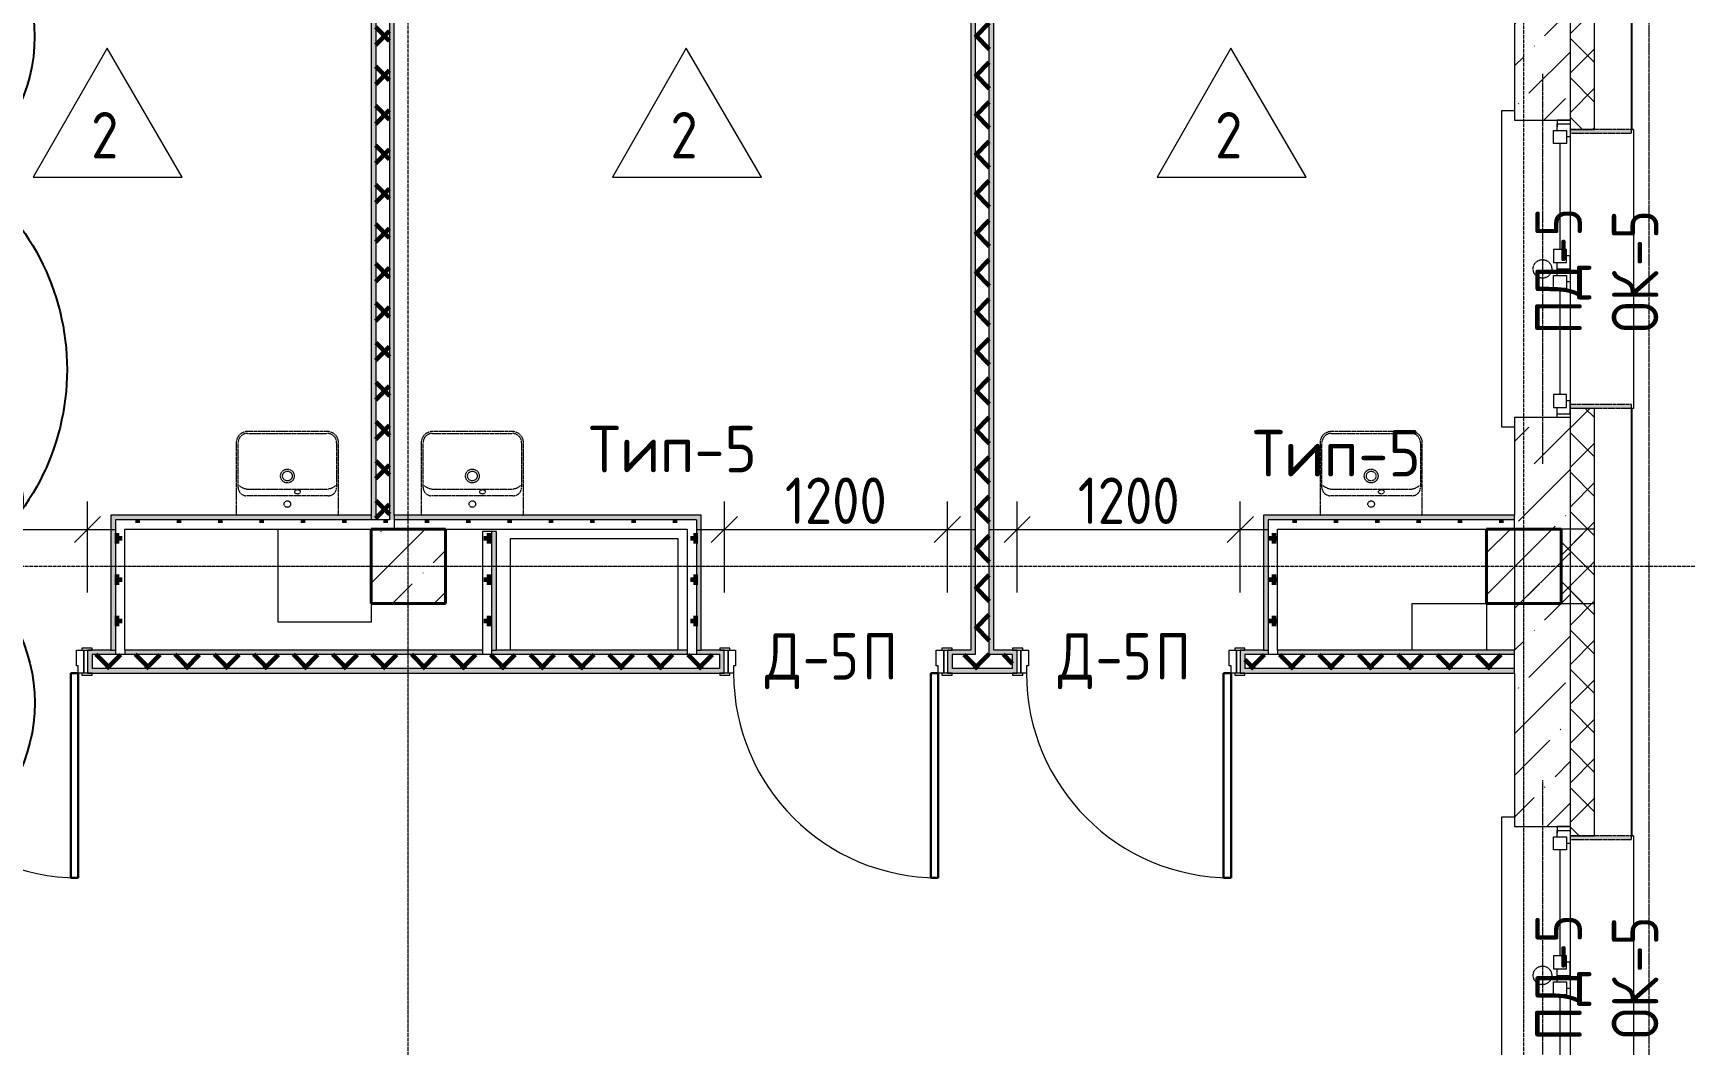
# Model space of a CAD drawing. Header units: millimetres. Extents: x -60946 to 138510, y -262288 to 24501.
# Drawn here: x 53592 to 62529, y -249482 to -244041 of the extents above; entities that cross this region are included whole.
import ezdxf

# ---------------------------------------------------------------- set-up
doc = ezdxf.new("R2010")
doc.units = ezdxf.units.MM
doc.linetypes.add('ADSK_Линия сетки', pattern=[25, 20, -2.5, 0, -2.5])
doc.linetypes.add('ADSK_Невидимые', pattern=[5, 3, -2])
for name, color, linetype, lineweight in [('2)Тип-2', 3, 'Continuous', 60), ('2)Тип-3', 7, 'Continuous', 60), ('2)Тип-5', 1, 'Continuous', 60), ('_ Окна', 7, 'Continuous', 18), ('Двери', 7, 'Continuous', 9), ('Марки дверей', 7, 'Continuous', 20), ('Марки окон', 7, 'Continuous', 20), ('Марки помещений', 7, 'Continuous', 20), ('Несущие колонны', 7, 'Continuous', 18), ('Обобщенные модели', 7, 'ADSK_Невидимые', 18), ('Окна', 7, 'Continuous', 9), ('Оси', 7, 'Continuous', 9), ('Панели витража', 7, 'Continuous', 9), ('Перекрытие', 7, 'Continuous', 18), ('Размеры', 7, 'Continuous', 9), ('Сантехника', 7, 'Continuous', 18), ('Стены внутренние', 7, 'Continuous', 18), ('Стены наружные', 7, 'Continuous', 18), ('Стены несущие', 7, 'Continuous', 30), ('Стены отделка', 7, 'Continuous', 30), ('Стены штриховка', 7, 'Continuous', 9)]:
    doc.layers.add(name, color=color, linetype=linetype, lineweight=lineweight)
doc.styles.add('GOST Common_2', font='', dxfattribs={"width": 0.9, "height": 250})
doc.styles.add('GOST Common_4', font='', dxfattribs={"height": 250})
doc.styles.get('GOST Common_2').set_extended_font_data('GOST Common')
doc.styles.get('GOST Common_4').set_extended_font_data('GOST Common')
doc.dimstyles.new('ADSK_Основной_2_5_мм', dxfattribs={"dimscale": 304.8, "dimtxt": 251.428749, "dimasz": 0.463911, "dimexe": 0.492126, "dimexo": 0.984252, "dimgap": 0.098425, "dimtad": 1, "dimrnd": 0.01, "dimdsep": 46, "dimtxsty": 'GOST Common_2', "dimblk1": 'OBLIQUE', "dimblk2": 'OBLIQUE', "dimsah": 1, "dimcen": 0.09, "dimdle": 0.492126, "dimazin": 2, "dimtfac": 1, "dimtdec": 4, "dimtix": 1, "dimtmove": 0, "dimatfit": 3, "dimfxl": 1, "dimtvp": 1, "dimtolj": 1, "dimtzin": 0, "dimlwd": 20, "dimlwe": 20, "dimarcsym": 2})
pattern_1 = [(45, (9.36, -250313.7), (-224.5064, 224.5064), []), (45, (233.87, -250313.7), (-224.5064, 224.5064), [396.875, -79.375, 3.353, -76.022])]
pattern_2 = [(45, (9.36, -250313.7), (-106.066, 106.066), []), (135, (9.36, -250313.7), (-106.066, -106.066), [])]
pattern_3 = [(0, (9.36, -250313.7), (111.125, 111.125), [55.562, -166.687]), (90, (37.14, -250341.49), (-111.125, 111.125), [55.562, -166.687])]

# ---------------------------------------------------------------- blocks, each defined once
blk = doc.blocks.new('ADSK_КолоннаЖБ_Прямоугольная - 400x400 мм-1807143-Маркировочный 5-й')
at = {"layer": 'Несущие колонны', "lineweight": 40}
for p, q in [((-200, 200), (200, 200)), ((-200, -200), (-200, 200)), ((200, 200), (200, -200)), ((200, -200), (-200, -200))]:
    blk.add_line(p, q, dxfattribs=at)
blk = doc.blocks.new('ОКНО L03 _2СТ_RS - ОК-5_1600х2000h-3556615-Маркировочный 5-й')
at = {"layer": '_ Окна'}
for p, q in [((-838.1, 149), (-838.1, 79)), ((-838.1, 149), (-833.1, 149)), ((-818.1, 149), (-748.1, 149)), ((-818.1, 79), (-818.1, 149)), ((-783.1, 59), (-783.1, 129)), ((-783.1, 129), (-713.1, 129)), ((-748.1, 149), (-748.1, 129)), ((-713.1, 129), (-713.1, 59)), ((-713.1, 94), (-143.1, 94)), ((-143.1, 129), (-143.1, 59)), ((-73.1, 129), (-143.1, 129)), ((-108.1, 149), (-108.1, 129)), ((-38.1, 149), (-108.1, 149)), ((-73.1, 59), (-73.1, 129)), ((-38.1, 79), (-38.1, 149)), ((-38.1, 149), (31.9, 149)), ((-38.1, 79), (-38.1, 149)), ((-3.1, 59), (-3.1, 129)), ((-3.1, 129), (66.9, 129)), ((31.9, 149), (31.9, 129)), ((66.9, 129), (66.9, 59)), ((66.9, 94), (636.9, 94)), ((636.9, 129), (636.9, 59)), ((706.9, 129), (636.9, 129)), ((671.9, 149), (671.9, 129)), ((741.9, 149), (671.9, 149)), ((706.9, 59), (706.9, 129)), ((741.9, 79), (741.9, 149)), ((761.9, 149), (756.9, 149)), ((761.9, 149), (761.9, 79)), ((-838.1, 79), (-803.1, 79)), ((-783.1, 79), (-818.1, 79)), ((-713.1, 59), (-783.1, 59)), ((-143.1, 59), (-73.1, 59)), ((-38.1, 79), (-73.1, 79)), ((-3.1, 79), (-38.1, 79)), ((66.9, 59), (-3.1, 59)), ((636.9, 59), (706.9, 59)), ((741.9, 79), (706.9, 79)), ((761.9, 79), (726.9, 79))]:
    blk.add_line(p, q, dxfattribs=at)
blk = doc.blocks.new('Подоконник_ - ПД-5-3556619-Маркировочный 5-й')
at = {"layer": 'Окна'}
for p, q in [((-850, -229), (-850, -300)), ((850, -300), (850, -229)), ((-850, -300), (850, -300))]:
    blk.add_line(p, q, dxfattribs=at)
blk = doc.blocks.new('Отлив_ - ОЦC-V2-Маркировочный 5-й')
at = {"layer": 'Окна'}
for p, q in [((-750, 341), (-750, 333.5)), ((-750, 341), (750, 341)), ((-750, 341), (750, 341)), ((750, 341), (750, 333.5)), ((-730, 0), (730, 0))]:
    blk.add_line(p, q, dxfattribs=at)
blk = doc.blocks.new('Дверь однопольная медицин облиц CPL - Д-5П 1250х2200 Дверной блок однопольный глухой_ правое открывание-2653067-Маркировочный 5-й')
at = {"layer": 'Двери', "lineweight": 30}
for p, q in [((-550, 1162.5), (-510, 1162.5)), ((-550, 62.5), (-550, 1162.5)), ((-510, 1162.5), (-510, 62.5)), ((-510, 62.5), (-550, 62.5))]:
    blk.add_line(p, q, dxfattribs=at)
at = {"layer": 'Двери'}
for p, q in [((-625, 72.5), (-625, 62.5)), ((-570, 72.5), (-625, 72.5)), ((-625, 62.5), (-600, 62.5)), ((-600, 62.5), (-580, 62.5)), ((-600, -62.5), (-600, 62.5)), ((-580, 62.5), (-550, 62.5)), ((-580, -62.5), (-580, 62.5)), ((-580, 62.5), (-580, -62.5)), ((-570, 62.5), (-570, 72.5)), ((-550, 62.5), (-550, 22.5)), ((-550, 22.5), (-540, 22.5)), ((-540, 22.5), (-540, -62.5)), ((540, 22.5), (550, 22.5)), ((540, -62.5), (540, 22.5)), ((550, 62.5), (580, 62.5)), ((550, 22.5), (550, 62.5)), ((625, 72.5), (570, 72.5)), ((570, 72.5), (570, 62.5)), ((580, 62.5), (580, -62.5)), ((580, 62.5), (600, 62.5)), ((580, -62.5), (580, 62.5)), ((600, 62.5), (600, -62.5)), ((600, 62.5), (625, 62.5)), ((625, 62.5), (625, 72.5)), ((-600, -62.5), (-625, -62.5)), ((-625, -62.5), (-625, -72.5)), ((-625, -72.5), (-570, -72.5)), ((-580, -62.5), (-600, -62.5)), ((-540, -62.5), (-580, -62.5)), ((-570, -72.5), (-570, -62.5)), ((580, -62.5), (540, -62.5)), ((570, -62.5), (570, -72.5)), ((570, -72.5), (625, -72.5)), ((600, -62.5), (580, -62.5)), ((625, -62.5), (600, -62.5)), ((625, -72.5), (625, -62.5))]:
    blk.add_line(p, q, dxfattribs=at)
blk.add_arc((-550, 62.5), 1100, 0, 90, dxfattribs=at)
blk = doc.blocks.new('раковина малая EMMA SQUARE- Gala -27000 - 2700001 White-523072-Маркировочный 5-й')
at = {"layer": 'Обобщенные модели'}
for p, q in [((340, 487.5), (-90, 487.5)), ((-90, 477.5), (340, 477.5)), ((-150, 427.5), (-150, 42.5)), ((-140, 187.5), (-140, 427.5)), ((390, 427.5), (390, 187.5)), ((400, 42.5), (400, 427.5)), ((345, 142.5), (-95, 142.5)), ((-80, 177.5), (330, 177.5))]:
    blk.add_line(p, q, dxfattribs=at)
for centre, radius in [((125, 248.4), 37), ((125, 248.4), 26), ((125, 97.5), 17.5)]:
    blk.add_circle(centre, radius, dxfattribs=at)
for centre, radius, start, end in [((-90, 427.5), 60, 90, 180), ((-90, 427.5), 50, 90, 180), ((340, 427.5), 60, 360, 90), ((340, 427.5), 50, 0, 90), ((-95, 187.5), 45, 180, 270), ((-80, 261.9), 84.4, 229.71663, 270), ((330, 261.9), 84.4, 270, 310.28337), ((345, 187.5), 45, 270, 360), ((-145, 42.5), 5, 180, 270), ((395, 42.5), 5, 270, 360)]:
    blk.add_arc(centre, radius, start, end, dxfattribs=at)
blk.add_ellipse((179.6, 163.4), major_axis=(-15, 0), ratio=0.78541, dxfattribs=at)
blk = doc.blocks.new('Обобщенные модели 8 - Обобщенные модели 8-1216082-Маркировочный 5-й')
at = {"layer": 'Обобщенные модели'}
h = blk.add_hatch(color=256, dxfattribs=at)
h.paths.add_polyline_path([(61849, 4255), (62179, 4255), (62179, 4275), (61849, 4275)])
h.paths.add_polyline_path([(62179, 5735), (62179, 5755), (61849, 5755), (61849, 5735)])
h = blk.add_hatch(color=256, dxfattribs=at)
h.paths.add_polyline_path([(62179, 455), (62179, 475), (61849, 475), (61849, 455)])
h.paths.add_polyline_path([(61849, 1935), (62179, 1935), (62179, 1955), (61849, 1955)])
for p, q in [((62179, 5755), (61849, 5755)), ((61849, 5755), (61849, 5735)), ((61849, 5735), (62179, 5735)), ((62179, 5735), (62179, 5755)), ((62179, 4275), (61849, 4275)), ((61849, 4275), (61849, 4255)), ((61849, 4255), (62179, 4255)), ((62179, 4255), (62179, 4275)), ((62179, 1955), (61849, 1955)), ((61849, 1955), (61849, 1935)), ((61849, 1935), (62179, 1935)), ((62179, 1935), (62179, 1955))]:
    blk.add_line(p, q, dxfattribs=at)
blk = doc.blocks.new('Системная панель - 1_Алюминиевая панель гладкая RAL 1013-1334900-Маркировочный 5-й')
at = {"layer": 'Панели витража', "lineweight": 18}
for p, q in [((100, 2.5), (-100, 2.5)), ((-100, 2.5), (-100, -2.5)), ((100, -2.5), (100, 2.5)), ((-100, -2.5), (100, -2.5))]:
    blk.add_line(p, q, dxfattribs=at)
blk = doc.blocks.new('Системная панель - 1_Алюминиевая панель RAL 1013-1333527-Маркировочный 5-й')
at = {"layer": 'Панели витража', "lineweight": 18}
for p, q in [((950, 2.5), (-950, 2.5)), ((-950, 2.5), (-950, -2.5)), ((950, -2.5), (950, 2.5)), ((-950, -2.5), (950, -2.5))]:
    blk.add_line(p, q, dxfattribs=at)
blk = doc.blocks.new('Системная панель - 1_Алюминиевая панель RAL 1013-1333528-Маркировочный 5-й')
at = {"layer": 'Панели витража', "lineweight": 18}
for p, q in [((1855, 2.5), (-1855, 2.5)), ((-1855, 2.5), (-1855, -2.5)), ((1855, -2.5), (1855, 2.5)), ((-1855, -2.5), (1855, -2.5))]:
    blk.add_line(p, q, dxfattribs=at)
blk = doc.blocks.new('Обобщенные модели 13 - Обобщенные модели 1-3016844-Маркировочный 5-й')
at = {"layer": 'Обобщенные модели'}
blk.add_line((62272.5, 9673.7), (62272.5, -7279.9), dxfattribs=at)
blk = doc.blocks.new('BS_Перемычка металлическая - BS_Перемычка металлическая-3881251-Маркировочный 5-й')
at = {"layer": 'Обобщенные модели', "linetype": 'ADSK_Невидимые', "lineweight": 18}
blk.add_line((-1050, 0), (1050, 0), dxfattribs=at)
blk.add_circle((0, 0), 50, dxfattribs=at)
blk = doc.blocks.new('_Oblique')
at = {"color": 0, "linetype": 'ByBlock', "lineweight": -2}
blk.add_line((-0.5, -0.5), (0.5, 0.5), dxfattribs=at)
blk = doc.blocks.new('*D6875')
at = {"layer": 'Defpoints', "color": 0, "transparency": 16777216}
for p in [(58509.4, -246710.6), (57309.4, -247348.7), (58509.4, -247348.7)]:
    blk.add_point(p, dxfattribs=at)
at = {"layer": 'Размеры', "color": 0, "lineweight": 20, "transparency": 16777216}
for p, q in [((57309.4, -247048.7), (57309.4, -246560.6)), ((58509.4, -247048.7), (58509.4, -246560.6)), ((57159.4, -246710.6), (58659.4, -246710.6))]:
    blk.add_line(p, q, dxfattribs=at)
at = {"layer": 'Размеры', "color": 0, "lineweight": 20, "transparency": 16777216, "xscale": 141.4, "yscale": 141.4, "zscale": 141.4, "rotation": 180}
blk.add_blockref('_Oblique', (57309.4, -246710.6), dxfattribs=at)
at = {"layer": 'Размеры', "color": 0, "lineweight": 20, "transparency": 16777216, "xscale": 141.4, "yscale": 141.4, "zscale": 141.4}
blk.add_blockref('_Oblique', (58509.4, -246710.6), dxfattribs=at)
at = {"layer": 'Размеры', "color": 0, "lineweight": 9, "transparency": 16777216, "insert": (57909.4, -246555.6), "char_height": 250, "width": 700.591, "attachment_point": 5, "style": 'GOST Common_2'}
blk.add_mtext('\\A1;1200', dxfattribs=at)
blk = doc.blocks.new('*D6876')
at = {"layer": 'Defpoints', "color": 0, "transparency": 16777216}
for p in [(60084.4, -246710.6), (58884.4, -247348.7), (60084.4, -247348.7)]:
    blk.add_point(p, dxfattribs=at)
at = {"layer": 'Размеры', "color": 0, "lineweight": 20, "transparency": 16777216}
for p, q in [((58884.4, -247048.7), (58884.4, -246560.6)), ((60084.4, -247048.7), (60084.4, -246560.6)), ((58734.4, -246710.6), (60234.4, -246710.6))]:
    blk.add_line(p, q, dxfattribs=at)
at = {"layer": 'Размеры', "color": 0, "lineweight": 20, "transparency": 16777216, "xscale": 141.4, "yscale": 141.4, "zscale": 141.4, "rotation": 180}
blk.add_blockref('_Oblique', (58884.4, -246710.6), dxfattribs=at)
at = {"layer": 'Размеры', "color": 0, "lineweight": 20, "transparency": 16777216, "xscale": 141.4, "yscale": 141.4, "zscale": 141.4}
blk.add_blockref('_Oblique', (60084.4, -246710.6), dxfattribs=at)
at = {"layer": 'Размеры', "color": 0, "lineweight": 9, "transparency": 16777216, "insert": (59484.4, -246555.6), "char_height": 250, "width": 700.591, "attachment_point": 5, "style": 'GOST Common_2'}
blk.add_mtext('\\A1;1200', dxfattribs=at)
blk = doc.blocks.new('*D6877')
at = {"layer": 'Defpoints', "color": 0, "transparency": 16777216}
for p in [(53884.4, -246710.6), (52684.4, -247348.7), (53884.4, -247348.7)]:
    blk.add_point(p, dxfattribs=at)
at = {"layer": 'Размеры', "color": 0, "lineweight": 20, "transparency": 16777216}
for p, q in [((52684.4, -247048.7), (52684.4, -246560.6)), ((53884.4, -247048.7), (53884.4, -246560.6)), ((52534.4, -246710.6), (54034.4, -246710.6))]:
    blk.add_line(p, q, dxfattribs=at)
at = {"layer": 'Размеры', "color": 0, "lineweight": 20, "transparency": 16777216, "xscale": 141.4, "yscale": 141.4, "zscale": 141.4, "rotation": 180}
blk.add_blockref('_Oblique', (52684.4, -246710.6), dxfattribs=at)
at = {"layer": 'Размеры', "color": 0, "lineweight": 20, "transparency": 16777216, "xscale": 141.4, "yscale": 141.4, "zscale": 141.4}
blk.add_blockref('_Oblique', (53884.4, -246710.6), dxfattribs=at)
at = {"layer": 'Размеры', "color": 0, "lineweight": 9, "transparency": 16777216, "insert": (53284.4, -246555.6), "char_height": 250, "width": 700.591, "attachment_point": 5, "style": 'GOST Common_2'}
blk.add_mtext('\\A1;1200', dxfattribs=at)
blk = doc.blocks.new('ADSK_Марка_Помещение_ТипПола_ГОСТ21-501-2011 - Отделка пола-1456712-Маркировочный 5-й')
at = {"layer": 'Марки помещений'}
for p, q in [((0, 6.934), (-3.965, 0)), ((4.041, 0), (0, 6.934)), ((-3.965, 0), (4.041, 0))]:
    blk.add_line(p, q, dxfattribs=at)

msp = doc.modelspace()

# ---------------------------------------------------------------- hatches: boundary and pattern name
at = {"layer": '2)Тип-2'}
for points in [[(55409.3615, -246658.7359), (55434.3615, -246658.7359), (55434.3615, -240958.7359), (55409.3615, -240958.7359), (55409.3615, -246633.7359)], [(55534.3615, -246658.7359), (55534.3615, -240958.7359), (55509.3615, -240958.7359), (55509.3615, -246658.7359)], [(58659.3615, -247358.7359), (58659.3615, -240958.7359), (58634.3615, -240958.7359), (58634.3615, -247358.7359)], [(58759.3615, -247358.7359), (58759.3615, -240958.7359), (58734.3615, -240958.7359), (58734.3615, -247358.7359)]]:
    msp.add_hatch(color=256, dxfattribs=at).paths.add_polyline_path(points)
h = msp.add_hatch(dxfattribs=at)
h.set_pattern_fill('FP_4', color=256, style=0, pattern_type=2)
h.set_pattern_definition(pattern_2)
h.paths.add_polyline_path([(55434.3615, -246658.7359), (55509.3615, -246658.7359), (55509.3615, -240958.7359), (55434.3615, -240958.7359), (55434.3615, -246633.7359)])
h = msp.add_hatch(dxfattribs=at)
h.set_pattern_fill('FP_4', color=256, style=0, pattern_type=2)
h.set_pattern_definition(pattern_2)
h.paths.add_polyline_path([(58734.3615, -247383.7359), (58734.3615, -240958.7359), (58659.3615, -240958.7359), (58659.3615, -247383.7359)])
h = msp.add_hatch(dxfattribs=at)
h.set_pattern_fill('FP_4', color=256, style=0, pattern_type=2)
h.set_pattern_definition(pattern_2)
h.paths.add_polyline_path([(60109.3615, -247458.7359), (61559.3615, -247458.7359), (61559.3615, -247383.7359), (60109.3615, -247383.7359)])
h.paths.add_polyline_path([(57284.3615, -247458.7359), (57284.3615, -247383.7359), (53909.3615, -247383.7359), (53909.3615, -247458.7359), (57128.9384, -247458.7359)])
h.paths.add_polyline_path([(58859.3615, -247458.7359), (58859.3615, -247383.7359), (58534.3615, -247383.7359), (58534.3615, -247458.7359), (58572.852, -247458.7359)])
h.paths.add_polyline_path([(52659.3615, -247458.7359), (52659.3615, -247383.7359), (50209.3615, -247383.7359), (50209.3615, -247458.7359), (51353.2842, -247458.7359)])
h = msp.add_hatch(color=256, dxfattribs=at)
h.paths.add_polyline_path([(60084.3615, -247483.7359), (60109.3615, -247483.7359), (60109.3615, -247383.7359), (60234.3615, -247383.7359), (60234.3615, -247358.7359), (60084.3615, -247358.7359)])
h.paths.add_polyline_path([(53909.3615, -247483.7359), (53909.3615, -247383.7359), (54034.3615, -247383.7359), (54034.3615, -247358.7359), (53884.3615, -247358.7359), (53884.3615, -247483.7359)])
h.paths.add_polyline_path([(57284.3615, -247483.7359), (57309.3615, -247483.7359), (57309.3615, -247358.7359), (57159.3615, -247358.7359), (57159.3615, -247383.7359), (57284.3615, -247383.7359), (57284.3615, -247458.7359)])
h.paths.add_polyline_path([(52684.3615, -247483.7359), (52684.3615, -247358.7359), (52534.3615, -247358.7359), (52534.3615, -247383.7359), (52659.3615, -247383.7359), (52659.3615, -247483.7359)])
h.paths.add_polyline_path([(58859.3615, -247483.7359), (58884.3615, -247483.7359), (58884.3615, -247358.7359), (58734.3615, -247358.7359), (58734.3615, -247383.7359), (58859.3615, -247383.7359), (58859.3615, -247458.7359)])
h.paths.add_polyline_path([(58534.3615, -247483.7359), (58534.3615, -247383.7359), (58659.3615, -247383.7359), (58659.3615, -247358.7359), (58509.3615, -247358.7359), (58509.3615, -247483.7359)])
h.paths.add_polyline_path([(54084.3615, -247383.7359), (56009.3615, -247383.7359), (56009.3615, -247358.7359), (54084.3615, -247358.7359)])
h.paths.add_polyline_path([(60284.3615, -247383.7359), (61559.3615, -247383.7359), (61559.3615, -247358.7359), (60284.3615, -247358.7359)])
h.paths.add_polyline_path([(51353.2842, -247383.7359), (52484.3615, -247383.7359), (52484.3615, -247358.7359), (50234.3615, -247358.7359), (50234.3615, -247383.7359)])
h.paths.add_polyline_path([(57109.3615, -247383.7359), (57109.3615, -247358.7359), (56059.3615, -247358.7359), (56059.3615, -247383.7359)])
h = msp.add_hatch(color=256, dxfattribs=at)
h.paths.add_polyline_path([(60109.3615, -247483.7359), (61559.3615, -247483.7359), (61559.3615, -247458.7359), (60109.3615, -247458.7359)])
h.paths.add_polyline_path([(51353.2842, -247483.7359), (52659.3615, -247483.7359), (52659.3615, -247458.7359), (50234.3615, -247458.7359), (50234.3615, -247483.7359)])
h.paths.add_polyline_path([(54241.1113, -247483.7359), (57284.3615, -247483.7359), (57284.3615, -247458.7359), (53909.3615, -247458.7359), (53909.3615, -247483.7359)])
h.paths.add_polyline_path([(58572.852, -247483.7359), (58859.3615, -247483.7359), (58859.3615, -247458.7359), (58534.3615, -247458.7359), (58534.3615, -247483.7359)])
at = {"layer": '2)Тип-5', "true_color": 0xd50000}
for points in [[(54963.0681, -246658.7359), (55409.3615, -246658.7359), (55409.3615, -246633.7359), (54009.3615, -246633.7359), (54009.3615, -246658.7359), (54241.1113, -246658.7359)], [(57184.3615, -246658.7359), (57184.3615, -246633.7359), (55534.3615, -246633.7359), (55534.3615, -246658.7359), (57159.3615, -246658.7359)], [(60209.3615, -246658.7359), (61559.3615, -246658.7359), (61559.3615, -246633.7359), (60209.3615, -246633.7359)], [(54009.3615, -247358.7359), (54034.3615, -247358.7359), (54034.3615, -246658.7359), (54009.3615, -246658.7359), (54009.3615, -247220.452)], [(56084.3615, -247358.7359), (56084.3615, -246721.2359), (56059.3615, -246721.2359), (56059.3615, -247358.7359)], [(57159.3615, -247358.7359), (57184.3615, -247358.7359), (57184.3615, -246658.7359), (57159.3615, -246658.7359), (57159.3615, -247220.452)], [(60234.3615, -247358.7359), (60234.3615, -246658.7359), (60209.3615, -246658.7359), (60209.3615, -247358.7359)]]:
    msp.add_hatch(color=12, dxfattribs=at).paths.add_polyline_path(points)
h = msp.add_hatch(dxfattribs=at)
h.set_pattern_fill('FP_8', color=12, style=0, pattern_type=2)
h.set_pattern_definition(pattern_3)
h.paths.add_polyline_path([(54963.0681, -246708.7359), (55509.3615, -246708.7359), (55509.3615, -246658.7359), (54034.3615, -246658.7359), (54034.3615, -246708.7359), (54241.1113, -246708.7359)])
h = msp.add_hatch(dxfattribs=at)
h.set_pattern_fill('FP_8', color=12, style=0, pattern_type=2)
h.set_pattern_definition(pattern_3)
h.paths.add_polyline_path([(54084.3615, -247383.7359), (54084.3615, -246708.7359), (54034.3615, -246708.7359), (54034.3615, -247383.7359)])
h = msp.add_hatch(dxfattribs=at)
h.set_pattern_fill('FP_8', color=12, style=0, pattern_type=2)
h.set_pattern_definition(pattern_3)
h.paths.add_polyline_path([(57128.9384, -246708.7359), (57159.3615, -246708.7359), (57159.3615, -246658.7359), (55534.3615, -246658.7359), (55534.3615, -246708.7359), (57109.3615, -246708.7359)])
h = msp.add_hatch(dxfattribs=at)
h.set_pattern_fill('FP_8', color=12, style=0, pattern_type=2)
h.set_pattern_definition(pattern_3)
h.paths.add_polyline_path([(56059.3615, -247383.7359), (56059.3615, -246721.2359), (56009.3615, -246721.2359), (56009.3615, -247383.7359)])
h = msp.add_hatch(dxfattribs=at)
h.set_pattern_fill('FP_8', color=12, style=0, pattern_type=2)
h.set_pattern_definition(pattern_3)
h.paths.add_polyline_path([(57109.3615, -247383.7359), (57159.3615, -247383.7359), (57159.3615, -246708.7359), (57109.3615, -246708.7359), (57109.3615, -247358.7359)])
h = msp.add_hatch(dxfattribs=at)
h.set_pattern_fill('FP_8', color=12, style=0, pattern_type=2)
h.set_pattern_definition(pattern_3)
h.paths.add_polyline_path([(60234.3615, -246708.7359), (61559.3615, -246708.7359), (61559.3615, -246658.7359), (60234.3615, -246658.7359)])
h = msp.add_hatch(dxfattribs=at)
h.set_pattern_fill('FP_8', color=12, style=0, pattern_type=2)
h.set_pattern_definition(pattern_3)
h.paths.add_polyline_path([(60234.3615, -247383.7359), (60284.3615, -247383.7359), (60284.3615, -246708.7359), (60234.3615, -246708.7359), (60234.3615, -247358.7359)])
at = {"layer": 'Несущие колонны', "lineweight": 9}
h = msp.add_hatch(dxfattribs=at)
h.set_pattern_fill('FP_1', color=256, style=0, pattern_type=2)
h.set_pattern_definition(pattern_1)
h.paths.add_polyline_path([(55685.0249, -247108.7359), (55809.3615, -247108.7359), (55809.3615, -246708.7359), (55409.3615, -246708.7359), (55409.3615, -247108.7359)])
h = msp.add_hatch(dxfattribs=at)
h.set_pattern_fill('FP_1', color=256, style=0, pattern_type=2)
h.set_pattern_definition(pattern_1)
h.paths.add_polyline_path([(61460.6791, -247108.7359), (61809.3615, -247108.7359), (61809.3615, -246708.7359), (61409.3615, -246708.7359), (61409.3615, -247108.7359)])
at = {"layer": 'Стены внутренние', "lineweight": 9}
h = msp.add_hatch(dxfattribs=at)
h.set_pattern_fill('FP_2', color=256, style=0, pattern_type=2)
h.set_pattern_definition([(45, (9.36, -250313.7), (84.18955, 308.69595), [396.875, -79.375, 3.353, -76.022])])
h.paths.add_polyline_path([(61859.3615, -257558.7359), (61858.3615, -253708.7359), (61559.3615, -253708.7359), (61559.3615, -257108.7359), (61809.3615, -257108.7359), (61809.3615, -257508.7359), (61559.3615, -257508.7359), (61559.3615, -257558.7359), (61821.6575, -257558.7359)])
h.paths.add_polyline_path([(61859.3615, -252158.7359), (61858.3615, -249908.7359), (61559.3615, -249908.7359), (61559.3615, -251108.7359), (61809.3615, -251108.7359), (61809.3615, -251508.7359), (61559.3615, -251508.7359), (61559.3615, -252108.7359), (61858.3615, -252108.7359), (61858.3615, -252158.7359)])
h.paths.add_polyline_path([(61859.3615, -248358.7359), (61858.3615, -246108.7359), (61559.3615, -246108.7359), (61559.3615, -248308.7359), (61858.3615, -248308.7359), (61858.3615, -248358.7359)])
h.paths.add_polyline_path([(61859.3615, -244558.7359), (61859.3615, -240958.7359), (61809.3615, -240958.7359), (61809.3615, -241108.7359), (61559.3615, -241108.7359), (61559.3615, -244508.7359), (61858.3615, -244508.7359), (61858.3615, -244558.7359)])
at = {"layer": 'Стены наружные', "lineweight": 9}
h = msp.add_hatch(dxfattribs=at)
h.set_pattern_fill('FP_4', color=256, style=0, pattern_type=2)
h.set_pattern_definition(pattern_2)
h.paths.add_polyline_path([(61989.3615, -257558.7359), (61989.3615, -253658.7359), (61859.3615, -253658.7359), (61859.3615, -257558.7359)])
h.paths.add_polyline_path([(61989.3615, -252158.7359), (61989.3615, -249858.7359), (61859.3615, -249858.7359), (61859.3615, -252158.7359)])
h.paths.add_polyline_path([(61989.3615, -248358.7359), (61989.3615, -246058.7359), (61859.3615, -246058.7359), (61859.3615, -248358.7359)])
h.paths.add_polyline_path([(61989.3615, -244558.7359), (61989.3615, -240658.7359), (61859.3615, -240658.7359), (61859.3615, -244558.7359)])
h = msp.add_hatch(dxfattribs=at)
h.set_pattern_fill('FP_4', color=256, style=0, pattern_type=2)
h.set_pattern_definition(pattern_2)
h.paths.add_polyline_path([(61809.3615, -247108.7359), (61989.3615, -247108.7359), (61989.3615, -246708.7359), (61809.3615, -246708.7359)])

# ---------------------------------------------------------------- linework, layer by layer
at = {"layer": '2)Тип-3', "color": 5, "lineweight": 25}
msp.add_lwpolyline([(45046.4171, -248755.0868, -0.52056705), (45046.4171, -247006.6602, -0.52056705), (45046.4171, -244573.6925, -0.52056705), (45046.4171, -242482.0437, -0.52056705), (45046.4171, -240928.8752, -0.52056705), (46524.6227, -240524.764, -0.52056705), (48214.9499, -240520.2222, -0.52056705), (49898.905, -240515.6976, -0.52056705), (51326.4892, -240511.8617, -0.52056705), (52852.9226, -240507.7603, -0.52056705), (53220.8131, -241768.8028, -0.52056705), (53220.8131, -243330.7432, -0.52056705), (53220.8131, -244787.0895, -0.52056705), (53220.8131, -246913.5364, -0.52056705), (53220.8131, -248373.4411, -0.52056705), (51194.9524, -248738.566, -0.52056705), (49779.1606, -248742.3702, -0.52056705), (47309.2936, -248749.0066, -0.52056705)], format="xyb", close=True, dxfattribs=at)
at = {"layer": 'Несущие колонны', "lineweight": 9}
for p, q in [((55809.3615, -246708.7359), (55409.3615, -246708.7359)), ((55409.3615, -246708.7359), (55409.3615, -247108.7359)), ((55809.3615, -247108.7359), (55809.3615, -246708.7359)), ((61809.3615, -246708.7359), (61409.3615, -246708.7359)), ((61409.3615, -246708.7359), (61409.3615, -247108.7359)), ((61809.3615, -247108.7359), (61809.3615, -246708.7359)), ((55409.3615, -247108.7359), (55809.3615, -247108.7359)), ((61409.3615, -247108.7359), (61809.3615, -247108.7359))]:
    msp.add_line(p, q, dxfattribs=at)
at = {"layer": 'Оси', "color": 253, "linetype": 'ADSK_Линия сетки', "lineweight": 5, "true_color": 0xaaaaaa}
for p, q in [((55609.3615, -261287.5872), (55609.3615, -240286.2598)), ((61609.3615, -261287.5872), (61609.3615, -240286.2598)), ((62528.5982, -246908.7359), (-25230.7352, -246908.7359))]:
    msp.add_line(p, q, dxfattribs=at)
at = {"layer": 'Перекрытие'}
for p, q in [((54909.3615, -247208.7359), (54909.3615, -246708.7359)), ((56159.3615, -247358.7359), (56159.3615, -246758.7359)), ((56159.3615, -246758.7359), (57059.3615, -246758.7359)), ((57059.3615, -246758.7359), (57059.3615, -247358.7359)), ((55409.3615, -247108.7359), (55409.3615, -247208.7359)), ((61009.3615, -247358.7359), (61009.3615, -247108.7359)), ((61009.3615, -247108.7359), (61409.3615, -247108.7359)), ((61409.3615, -247108.7359), (61409.3615, -247358.7359)), ((55409.3615, -247208.7359), (54909.3615, -247208.7359))]:
    msp.add_line(p, q, dxfattribs=at)
at = {"layer": 'Стены несущие', "lineweight": 9}
for p, q in [((55409.3615, -240958.7359), (55409.3615, -246633.7359)), ((55534.3615, -246633.7359), (55534.3615, -240958.7359)), ((58634.3615, -240958.7359), (58634.3615, -247358.7359)), ((58759.3615, -247358.7359), (58759.3615, -240958.7359)), ((61559.3615, -241108.7359), (61559.3615, -244508.7359)), ((61559.3615, -244508.7359), (61858.3615, -244508.7359)), ((61858.3615, -244508.7359), (61858.3615, -244558.7359)), ((61858.3615, -244558.7359), (61859.3615, -244558.7359)), ((61859.3615, -246058.7359), (61858.3615, -246058.7359)), ((61858.3615, -246058.7359), (61858.3615, -246108.7359)), ((61559.3615, -246108.7359), (61559.3615, -246633.7359)), ((61858.3615, -246108.7359), (61559.3615, -246108.7359)), ((54084.3615, -247358.7359), (54084.3615, -246708.7359)), ((54084.3615, -246708.7359), (57109.3615, -246708.7359)), ((55534.3615, -246658.7359), (55534.3615, -246708.7359)), ((56009.3615, -246721.2359), (56009.3615, -247358.7359)), ((56059.3615, -246721.2359), (56009.3615, -246721.2359)), ((57109.3615, -246708.7359), (57109.3615, -247358.7359)), ((60284.3615, -246708.7359), (61559.3615, -246708.7359)), ((60284.3615, -247358.7359), (60284.3615, -246708.7359)), ((61559.3615, -246708.7359), (61559.3615, -247358.7359)), ((54009.3615, -247358.7359), (53884.3615, -247358.7359)), ((56009.3615, -247358.7359), (54084.3615, -247358.7359)), ((57109.3615, -247358.7359), (56084.3615, -247358.7359)), ((57309.3615, -247358.7359), (57184.3615, -247358.7359)), ((58634.3615, -247358.7359), (58509.3615, -247358.7359)), ((58884.3615, -247358.7359), (58759.3615, -247358.7359)), ((60209.3615, -247358.7359), (60084.3615, -247358.7359)), ((61559.3615, -247358.7359), (60284.3615, -247358.7359)), ((53884.3615, -247483.7359), (57309.3615, -247483.7359)), ((58509.3615, -247483.7359), (58884.3615, -247483.7359)), ((60084.3615, -247483.7359), (61559.3615, -247483.7359)), ((61559.3615, -247483.7359), (61559.3615, -248308.7359)), ((61559.3615, -248308.7359), (61858.3615, -248308.7359)), ((61858.3615, -248308.7359), (61858.3615, -248358.7359)), ((61858.3615, -248358.7359), (61859.3615, -248358.7359))]:
    msp.add_line(p, q, dxfattribs=at)
at = {"layer": 'Стены отделка', "lineweight": 9}
for p, q in [((61989.3615, -244558.7359), (61989.3615, -240528.7359)), ((61859.3615, -244558.7359), (61989.3615, -244558.7359)), ((61989.3615, -246058.7359), (61859.3615, -246058.7359)), ((61989.3615, -248358.7359), (61989.3615, -246058.7359)), ((55409.3615, -246633.7359), (54009.3615, -246633.7359)), ((54009.3615, -246633.7359), (54009.3615, -247358.7359)), ((57184.3615, -246633.7359), (55534.3615, -246633.7359)), ((55534.3615, -246633.7359), (55534.3615, -246658.7359)), ((57184.3615, -247358.7359), (57184.3615, -246633.7359)), ((61559.3615, -246633.7359), (60209.3615, -246633.7359)), ((60209.3615, -246633.7359), (60209.3615, -247358.7359)), ((56084.3615, -246721.2359), (56059.3615, -246721.2359)), ((56084.3615, -247358.7359), (56084.3615, -246721.2359)), ((61809.3615, -246708.7359), (61809.3615, -247108.7359)), ((61989.3615, -246708.7359), (61809.3615, -246708.7359)), ((61809.3615, -247108.7359), (61989.3615, -247108.7359)), ((61859.3615, -248358.7359), (61989.3615, -248358.7359))]:
    msp.add_line(p, q, dxfattribs=at)
at = {"layer": 'Стены штриховка', "lineweight": 9}
for p, q in [((55434.3615, -240958.7359), (55434.3615, -246658.7359)), ((55509.3615, -240958.7359), (55509.3615, -246658.7359)), ((58659.3615, -247383.7359), (58659.3615, -240958.7359)), ((58734.3615, -247383.7359), (58734.3615, -240958.7359)), ((61859.3615, -244558.7359), (61859.3615, -240958.7359)), ((61859.3615, -248358.7359), (61859.3615, -246058.7359)), ((55409.3615, -246633.7359), (55409.3615, -246658.7359)), ((61559.3615, -246708.7359), (61559.3615, -246633.7359)), ((55509.3615, -246658.7359), (54034.3615, -246658.7359)), ((54034.3615, -246658.7359), (54034.3615, -247383.7359)), ((57159.3615, -246658.7359), (55534.3615, -246658.7359)), ((56059.3615, -247383.7359), (56059.3615, -246721.2359)), ((57159.3615, -246658.7359), (57159.3615, -247383.7359)), ((61559.3615, -246658.7359), (60234.3615, -246658.7359)), ((60234.3615, -246658.7359), (60234.3615, -247383.7359)), ((57284.3615, -247383.7359), (53909.3615, -247383.7359)), ((53909.3615, -247383.7359), (53909.3615, -247458.7359)), ((54009.3615, -247358.7359), (54034.3615, -247358.7359)), ((54084.3615, -247358.7359), (54084.3615, -247383.7359)), ((56009.3615, -247358.7359), (56009.3615, -247383.7359)), ((56059.3615, -247358.7359), (56084.3615, -247358.7359)), ((57109.3615, -247358.7359), (57109.3615, -247383.7359)), ((57159.3615, -247358.7359), (57184.3615, -247358.7359)), ((57284.3615, -247458.7359), (57284.3615, -247383.7359)), ((58659.3615, -247383.7359), (58534.3615, -247383.7359)), ((58534.3615, -247383.7359), (58534.3615, -247458.7359)), ((58859.3615, -247383.7359), (58734.3615, -247383.7359)), ((58859.3615, -247458.7359), (58859.3615, -247383.7359)), ((60109.3615, -247383.7359), (60109.3615, -247458.7359)), ((61559.3615, -247383.7359), (60109.3615, -247383.7359)), ((60209.3615, -247358.7359), (60234.3615, -247358.7359)), ((60284.3615, -247358.7359), (60284.3615, -247383.7359)), ((61559.3615, -247483.7359), (61559.3615, -247358.7359)), ((57284.3615, -247458.7359), (53909.3615, -247458.7359)), ((58859.3615, -247458.7359), (58534.3615, -247458.7359)), ((61559.3615, -247458.7359), (60109.3615, -247458.7359))]:
    msp.add_line(p, q, dxfattribs=at)

# ---------------------------------------------------------------- block references
at = {"layer": 'Двери', "rotation": 180}
for p in [(53284.3615, -247421.2359), (57909.3615, -247421.2359), (59484.3615, -247421.2359)]:
    msp.add_blockref('Дверь однопольная медицин облиц CPL - Д-5П 1250х2200 Дверной блок однопольный глухой_ правое открывание-2653067-Маркировочный 5-й', p, dxfattribs=at)
at = {"layer": 'Марки помещений', "xscale": 99.99999999999993, "yscale": 99.99999999999993, "zscale": 99.99999999999993}
for p in [(53989.3837, -244814.5806), (57104.7558, -244814.5806), (60034.1014, -244814.5806)]:
    msp.add_blockref('ADSK_Марка_Помещение_ТипПола_ГОСТ21-501-2011 - Отделка пола-1456712-Маркировочный 5-й', p, dxfattribs=at)
at = {"layer": 'Несущие колонны', "lineweight": 40, "rotation": 89.9999999999999}
for p in [(55609.3615, -246908.7359), (61609.3615, -246908.7359)]:
    msp.add_blockref('ADSK_КолоннаЖБ_Прямоугольная - 400x400 мм-1807143-Маркировочный 5-й', p, dxfattribs=at)
at = {"layer": 'Обобщенные модели'}
for name in ['Обобщенные модели 13 - Обобщенные модели 1-3016844-Маркировочный 5-й', 'Обобщенные модели 8 - Обобщенные модели 8-1216082-Маркировочный 5-й']:
    msp.add_blockref(name, (9.3615, -250313.7049), dxfattribs=at)
at = {"layer": 'Обобщенные модели', "linetype": 'ADSK_Невидимые', "lineweight": 18, "rotation": 269.9999999999995}
for p in [(61709.3615, -245308.7359), (61709.3615, -249108.7359)]:
    msp.add_blockref('BS_Перемычка металлическая - BS_Перемычка металлическая-3881251-Маркировочный 5-й', p, dxfattribs=at)
at = {"layer": 'Окна', "color": 7, "true_color": 0xffffff, "rotation": 269.9999999999997}
for p in [(61788.3615, -245308.7359), (61788.3615, -249108.7359)]:
    msp.add_blockref('Подоконник_ - ПД-5-3556619-Маркировочный 5-й', p, dxfattribs=at)
at = {"layer": 'Окна', "rotation": 269.9999999999997}
for name, p in [('ОКНО L03 _2СТ_RS - ОК-5_1600х2000h-3556615-Маркировочный 5-й', (61709.3615, -245346.8359)), ('Отлив_ - ОЦC-V2-Маркировочный 5-й', (61858.3615, -245308.7359)), ('ОКНО L03 _2СТ_RS - ОК-5_1600х2000h-3556615-Маркировочный 5-й', (61709.3615, -249146.8359)), ('Отлив_ - ОЦC-V2-Маркировочный 5-й', (61858.3615, -249108.7359))]:
    msp.add_blockref(name, p, dxfattribs=at)
at = {"layer": 'Панели витража', "rotation": 89.99999999999973}
for name, p in [('Системная панель - 1_Алюминиевая панель RAL 1013-1333528-Маркировочный 5-й', (62189.3615, -242503.7359)), ('Системная панель - 1_Алюминиевая панель гладкая RAL 1013-1334900-Маркировочный 5-й', (62189.3615, -244458.7359)), ('Системная панель - 1_Алюминиевая панель гладкая RAL 1013-1334900-Маркировочный 5-й', (62189.3615, -246158.7359)), ('Системная панель - 1_Алюминиевая панель RAL 1013-1333527-Маркировочный 5-й', (62189.3615, -247208.7359)), ('Системная панель - 1_Алюминиевая панель гладкая RAL 1013-1334900-Маркировочный 5-й', (62189.3615, -248258.7359))]:
    msp.add_blockref(name, p, dxfattribs=at)
at = {"layer": 'Сантехника'}
for p in [(54834.3824, -246671.2359), (55829.2836, -246671.2359), (60663.2302, -246671.2359)]:
    msp.add_blockref('раковина малая EMMA SQUARE- Gala -27000 - 2700001 White-523072-Маркировочный 5-й', p, dxfattribs=at)

# ---------------------------------------------------------------- texts
at = {"layer": '2)Тип-5', "color": 116, "lineweight": 30, "true_color": 0x008040, "char_height": 250, "width": 798.450928, "attachment_point": 1, "style": 'GOST Common_4'}
for insert in [(56580.0217, -246152.8375), (60150.7928, -246175.1889)]:
    msp.add_mtext('Тип-5', dxfattribs=dict(at, insert=insert))
at = {"layer": 'Марки дверей', "lineweight": 5, "char_height": 250, "attachment_point": 1, "style": 'GOST Common_2'}
for s, insert, width in [('\\fGOST Common|b0|i0|c204|p34|;\\W.9;Д', (57528.3412, -247268.1092), 245.316375), ('-5', (57730.7475, -247268.1092), 389.620125), ('\\fGOST Common|b0|i0|c204|p34|;\\W.9;П', (58052.2162, -247268.1092), 216.455625), ('\\fGOST Common|b0|i0|c204|p34|;\\W.9;Д', (59103.3412, -247268.1092), 245.316375), ('-5', (59305.7475, -247268.1092), 389.620125), ('\\fGOST Common|b0|i0|c204|p34|;\\W.9;П', (59627.2162, -247268.1092), 216.455625)]:
    msp.add_mtext(s, dxfattribs=dict(at, insert=insert, width=width))
at = {"layer": 'Марки окон', "lineweight": 5, "char_height": 250, "attachment_point": 1, "rotation": 90, "style": 'GOST Common_2'}
for s, insert, width in [('-5', (61671.3484, -245282.3433), 389.620125), ('-5', (62082.3484, -245294.4558), 389.620125), ('ПД', (61671.3484, -245663.3433), 461.772), ('ОК', (62082.3484, -245651.6433), 432.91125), ('-5', (61671.3484, -249082.3433), 389.620125), ('-5', (62082.3484, -249094.4558), 389.620125), ('ПД', (61671.3484, -249463.3433), 461.772), ('ОК', (62082.3484, -249451.6433), 432.91125)]:
    msp.add_mtext(s, dxfattribs=dict(at, insert=insert, width=width))
at = {"layer": 'Марки помещений', "lineweight": 9, "char_height": 250, "width": 194.810062, "attachment_point": 1, "style": 'GOST Common_2'}
for insert in [(53904.0513, -244464.5714), (57019.4235, -244464.5714), (59948.7691, -244464.5714)]:
    msp.add_mtext('\\fGOST Common|b0|i0|c204|p34|;\\W.9;2', dxfattribs=dict(at, insert=insert))

# ---------------------------------------------------------------- dimensions: what is measured, and where the dimension line sits
at = {"layer": 'Размеры', "lineweight": 9}
for base, p1, p2, picture, middle in [((53884.3615, -246710.641), (52684.3615, -247348.7359), (53884.3615, -247348.7359), '*D6877', (53284.3615, -246555.641)), ((58509.3615, -246710.641), (57309.3615, -247348.7359), (58509.3615, -247348.7359), '*D6875', (57909.3615, -246555.641)), ((60084.3615, -246710.641), (58884.3615, -247348.7359), (60084.3615, -247348.7359), '*D6876', (59484.3615, -246555.641))]:
    dim = msp.add_linear_dim(base=base, p1=p1, p2=p2, dimstyle='ADSK_Основной_2_5_мм', override={"dimpost": '<>', "dimfxl": 1200}, dxfattribs=at)
    dim.commit()
    dim.dimension.update_dxf_attribs({"geometry": picture, "text_midpoint": middle})

doc.saveas('drawing.dxf')
